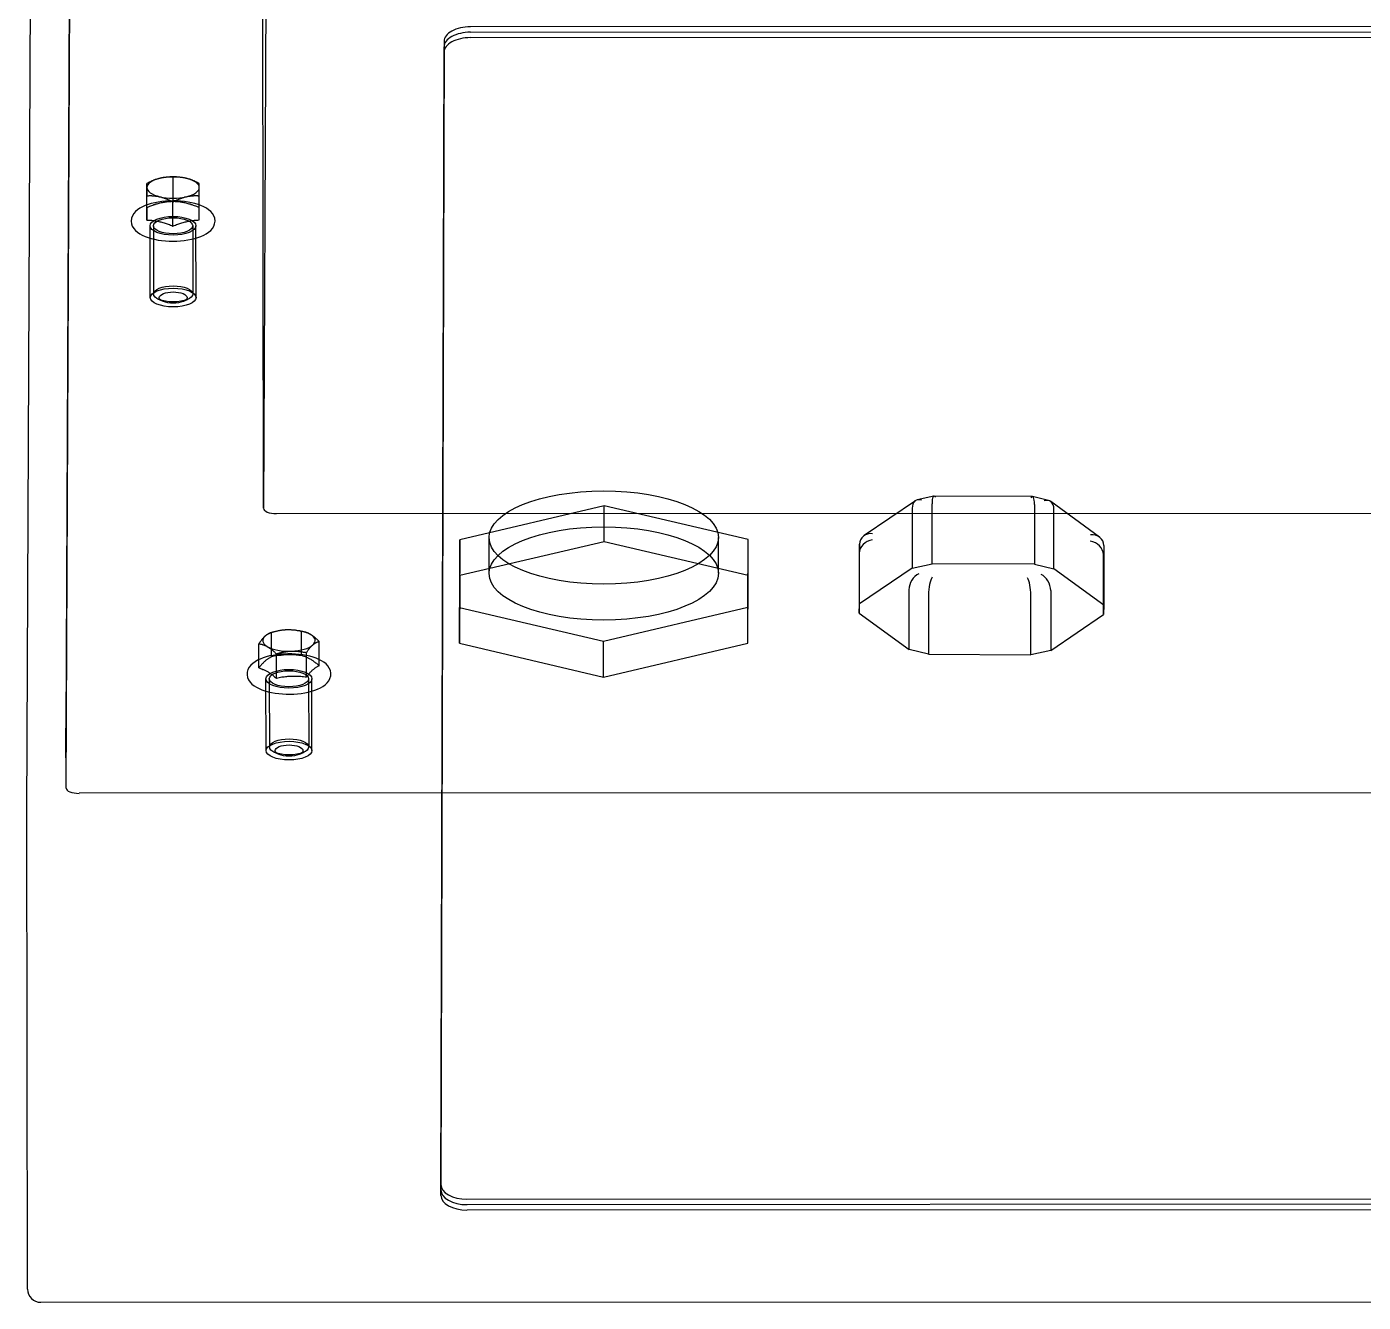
# Model space of a CAD drawing. Header units: millimetres. Extents: x 0 to 461941, y -159644 to 4828.
# Drawn here: x 230099.8 to 230201.8, y -149243.6 to -149146.2 of the extents above; entities that cross this region are included whole.
import ezdxf

# ---------------------------------------------------------------- set-up
doc = ezdxf.new("R2010")
doc.units = ezdxf.units.MM
doc.layers.add('AM_BOR', color=4, linetype='Continuous')
doc.layers.add('Xref Conv Decant Product Tote$0$EquipOther', color=90, linetype='Continuous')

# ---------------------------------------------------------------- blocks, each defined once
blk = doc.blocks.new('Xref Conv Decant Product Tote$0$Garvens ICS469-40 elev')
at = {"layer": 'Xref Conv Decant Product Tote$0$EquipOther', "ltscale": 0.5}
for p, q in [((595.9, 995.99), (309.9, 995.88)), ((596.9, 994.99), (596.96, 958.67)), ((342.37, 988.87), (563.37, 988.95)), ((342.38, 988.45), (563.37, 988.54)), ((563.38, 988.12), (342.38, 988.04)), ((563.38, 988.12), (342.38, 988.04)), ((565.37, 987.83), (565.12, 900.6)), ((565.37, 987.42), (565.12, 900.19)), ((565.37, 987.42), (565.37, 987.84)), ((565.37, 987.01), (565.37, 987.42)), ((565.37, 987.42), (565.37, 987.01)), ((565.12, 899.77), (565.37, 987.01)), ((565.12, 899.77), (565.37, 987.01)), ((596.96, 958.67), (596.62, 881.81)), ((312.96, 957.04), (592.96, 957.15)), ((593.96, 956.75), (593.62, 881.91)), ((593.96, 956.75), (593.97, 952.18)), ((575.2, 953.89), (575.21, 948.41)), ((575.46, 948.41), (575.45, 953.61)), ((576.13, 954.17), (575.79, 954)), ((577.76, 954.17), (578.1, 954)), ((578.46, 948.41), (578.45, 953.62)), ((578.7, 953.9), (578.71, 948.41)), ((593.65, 880.81), (593.97, 952.18)), ((575.23, 949.36), (574.99, 949.28)), ((575.48, 949.42), (575.23, 949.36)), ((575.74, 949.48), (575.48, 949.42)), ((576.02, 949.52), (575.74, 949.48)), ((576.3, 949.56), (576.02, 949.52)), ((576.59, 949.58), (576.3, 949.56)), ((576.88, 949.59), (576.59, 949.58)), ((577.17, 949.58), (576.88, 949.59)), ((577.46, 949.57), (577.17, 949.58)), ((577.74, 949.54), (577.46, 949.57)), ((578.02, 949.51), (577.74, 949.54)), ((578.29, 949.46), (578.02, 949.51)), ((578.55, 949.4), (578.29, 949.46)), ((578.79, 949.33), (578.55, 949.4)), ((573.83, 948.39), (573.77, 948.19)), ((573.92, 948.57), (573.83, 948.39)), ((574.05, 948.73), (573.92, 948.57)), ((574.2, 948.86), (574.05, 948.73)), ((574.37, 948.99), (574.2, 948.86)), ((574.56, 949.1), (574.37, 948.99)), ((574.77, 949.2), (574.56, 949.1)), ((574.99, 949.28), (574.77, 949.2)), ((577.81, 948.33), (577.71, 948.31)), ((577.92, 948.35), (577.81, 948.33)), ((577.99, 948.3), (577.92, 948.35)), ((577.92, 948.35), (577.92, 946.51)), ((579.03, 949.25), (578.79, 949.33)), ((579.24, 949.16), (579.03, 949.25)), ((579.44, 949.06), (579.24, 949.16)), ((579.62, 948.94), (579.44, 949.06)), ((579.78, 948.81), (579.62, 948.94)), ((579.92, 948.66), (579.78, 948.81)), ((580.04, 948.5), (579.92, 948.66)), ((580.12, 948.31), (580.04, 948.5)), ((552.96, 948.28), (541.94, 945.69)), ((552.96, 948.28), (552.96, 945.54)), ((563.94, 945.7), (552.96, 948.28)), ((573.77, 948.19), (573.76, 947.99)), ((573.76, 947.99), (573.8, 947.78)), ((573.8, 947.78), (573.88, 947.6)), ((573.88, 947.6), (573.99, 947.43)), ((573.99, 947.43), (574.13, 947.28)), ((574.7, 947.43), (574.66, 947.41)), ((574.66, 947.41), (574.72, 947.35)), ((574.66, 947.41), (574.66, 945.56)), ((574.75, 947.45), (574.7, 947.43)), ((574.72, 947.35), (574.78, 947.3)), ((574.79, 947.48), (574.75, 947.45)), ((574.78, 947.3), (574.84, 947.25)), ((574.83, 947.5), (574.79, 947.48)), ((574.87, 947.53), (574.83, 947.5)), ((574.91, 947.55), (574.87, 947.53)), ((574.95, 947.58), (574.91, 947.55)), ((574.99, 947.61), (574.95, 947.58)), ((575.03, 947.64), (574.99, 947.61)), ((575.07, 947.67), (575.03, 947.64)), ((575.1, 947.7), (575.07, 947.67)), ((575.14, 947.73), (575.1, 947.7)), ((575.18, 947.76), (575.14, 947.73)), ((575.22, 947.8), (575.18, 947.76)), ((575.25, 947.84), (575.22, 947.8)), ((575.29, 947.87), (575.25, 947.84)), ((575.33, 947.91), (575.29, 947.87)), ((575.37, 947.96), (575.33, 947.91)), ((575.41, 948), (575.37, 947.96)), ((575.45, 948.05), (575.41, 948)), ((575.49, 948.1), (575.45, 948.05)), ((575.53, 948.15), (575.49, 948.1)), ((575.58, 948.2), (575.53, 948.15)), ((575.62, 948.26), (575.58, 948.2)), ((575.73, 948.25), (575.62, 948.26)), ((575.62, 948.26), (575.62, 946.42)), ((575.84, 948.24), (575.73, 948.25)), ((575.94, 948.23), (575.84, 948.24)), ((576.04, 948.22), (575.94, 948.23)), ((576.13, 948.21), (576.04, 948.22)), ((576.23, 948.21), (576.13, 948.21)), ((576.32, 948.2), (576.23, 948.21)), ((576.41, 948.2), (576.32, 948.2)), ((576.5, 948.2), (576.41, 948.2)), ((576.59, 948.2), (576.5, 948.2)), ((576.68, 948.2), (576.59, 948.2)), ((576.77, 948.2), (576.68, 948.2)), ((576.86, 948.21), (576.77, 948.2)), ((576.95, 948.21), (576.86, 948.21)), ((577.04, 948.22), (576.95, 948.21)), ((577.13, 948.23), (577.04, 948.22)), ((577.22, 948.24), (577.13, 948.23)), ((577.32, 948.25), (577.22, 948.24)), ((577.41, 948.26), (577.32, 948.25)), ((577.51, 948.27), (577.41, 948.26)), ((577.61, 948.29), (577.51, 948.27)), ((577.71, 948.31), (577.61, 948.29)), ((578.05, 948.25), (577.99, 948.3)), ((578.11, 948.2), (578.05, 948.25)), ((578.16, 948.15), (578.11, 948.2)), ((578.22, 948.11), (578.16, 948.15)), ((578.27, 948.07), (578.22, 948.11)), ((578.33, 948.03), (578.27, 948.07)), ((578.38, 947.99), (578.33, 948.03)), ((578.43, 947.96), (578.38, 947.99)), ((578.49, 947.93), (578.43, 947.96)), ((578.54, 947.89), (578.49, 947.93)), ((578.59, 947.86), (578.54, 947.89)), ((578.64, 947.84), (578.59, 947.86)), ((578.69, 947.81), (578.64, 947.84)), ((578.75, 947.78), (578.69, 947.81)), ((578.8, 947.76), (578.75, 947.78)), ((578.85, 947.73), (578.8, 947.76)), ((578.9, 947.71), (578.85, 947.73)), ((578.96, 947.69), (578.9, 947.71)), ((579.02, 947.66), (578.96, 947.69)), ((579, 947.28), (579.04, 947.33)), ((579.07, 947.64), (579.02, 947.66)), ((579.04, 947.33), (579.08, 947.37)), ((579.13, 947.62), (579.07, 947.64)), ((579.08, 947.37), (579.12, 947.42)), ((579.12, 947.42), (579.17, 947.47)), ((579.19, 947.6), (579.13, 947.62)), ((579.17, 947.47), (579.21, 947.53)), ((579.26, 947.58), (579.19, 947.6)), ((579.21, 947.53), (579.26, 947.58)), ((579.26, 947.58), (579.26, 945.74)), ((579.71, 947.23), (579.86, 947.37)), ((579.86, 947.37), (579.99, 947.53)), ((579.99, 947.53), (580.09, 947.7)), ((580.09, 947.7), (580.14, 947.9)), ((580.15, 948.11), (580.12, 948.31)), ((580.14, 947.9), (580.15, 948.11)), ((518.83, 946.24), (520.35, 946.58)), ((520.35, 946.58), (520.35, 942.01)), ((528.16, 946.54), (520.35, 946.58)), ((528.17, 941.97), (528.16, 946.54)), ((528.16, 946.54), (529.65, 946.18)), ((574.13, 947.28), (574.29, 947.15)), ((574.29, 947.15), (574.47, 947.04)), ((574.47, 947.04), (574.67, 946.94)), ((574.67, 946.94), (574.89, 946.84)), ((574.84, 947.25), (574.9, 947.21)), ((574.89, 946.84), (575.12, 946.76)), ((574.9, 947.21), (574.96, 947.17)), ((574.96, 947.17), (575.01, 947.13)), ((575.01, 947.13), (575.06, 947.09)), ((575.06, 947.09), (575.12, 947.05)), ((575.12, 947.05), (575.17, 947.02)), ((575.12, 946.76), (575.37, 946.69)), ((575.17, 947.02), (575.22, 946.98)), ((575.22, 946.98), (575.27, 946.95)), ((575.27, 946.95), (575.33, 946.92)), ((575.33, 946.92), (575.38, 946.89)), ((575.37, 946.69), (575.63, 946.64)), ((575.38, 946.89), (575.43, 946.86)), ((575.43, 946.86), (575.48, 946.84)), ((575.48, 946.84), (575.53, 946.81)), ((575.54, 946.29), (575.52, 946.26)), ((575.53, 946.81), (575.59, 946.79)), ((575.56, 946.32), (575.54, 946.29)), ((575.58, 946.35), (575.56, 946.32)), ((575.6, 946.38), (575.58, 946.35)), ((575.59, 946.79), (575.64, 946.76)), ((575.62, 946.42), (575.6, 946.38)), ((575.68, 946.41), (575.62, 946.42)), ((575.63, 946.64), (575.89, 946.59)), ((575.64, 946.76), (575.7, 946.74)), ((575.73, 946.39), (575.68, 946.41)), ((575.7, 946.74), (575.75, 946.72)), ((575.78, 946.38), (575.73, 946.39)), ((575.75, 946.72), (575.81, 946.7)), ((575.83, 946.37), (575.78, 946.38)), ((575.81, 946.7), (575.87, 946.68)), ((575.88, 946.37), (575.83, 946.37)), ((575.87, 946.68), (575.93, 946.66)), ((575.93, 946.36), (575.88, 946.37)), ((575.89, 946.59), (576.17, 946.55)), ((575.93, 946.66), (575.99, 946.64)), ((575.98, 946.35), (575.93, 946.36)), ((576.03, 946.34), (575.98, 946.35)), ((575.99, 946.64), (576.1, 946.63)), ((575.99, 946.64), (576, 944.8)), ((576.08, 946.33), (576.03, 946.34)), ((576.13, 946.33), (576.08, 946.33)), ((576.1, 946.63), (576.21, 946.62)), ((576.17, 946.32), (576.13, 946.33)), ((576.17, 946.55), (576.46, 946.52)), ((576.22, 946.32), (576.17, 946.32)), ((576.21, 946.62), (576.31, 946.61)), ((576.27, 946.31), (576.22, 946.32)), ((576.31, 946.31), (576.27, 946.31)), ((576.31, 946.61), (576.41, 946.6)), ((576.36, 946.31), (576.31, 946.31)), ((576.41, 946.3), (576.36, 946.31)), ((576.41, 946.6), (576.5, 946.59)), ((576.45, 946.3), (576.41, 946.3)), ((576.5, 946.3), (576.45, 946.3)), ((576.46, 946.52), (576.75, 946.51)), ((576.5, 946.59), (576.6, 946.59)), ((576.55, 946.3), (576.5, 946.3)), ((576.59, 946.3), (576.55, 946.3)), ((576.64, 946.3), (576.59, 946.3)), ((576.6, 946.59), (576.69, 946.58)), ((576.68, 946.3), (576.64, 946.3)), ((576.73, 946.3), (576.68, 946.3)), ((576.69, 946.58), (576.78, 946.58)), ((576.77, 946.3), (576.73, 946.3)), ((576.75, 946.51), (577.04, 946.51)), ((576.82, 946.3), (576.77, 946.3)), ((576.78, 946.58), (576.87, 946.58)), ((576.87, 946.3), (576.82, 946.3)), ((576.87, 946.58), (576.96, 946.58)), ((576.91, 946.31), (576.87, 946.3)), ((576.96, 946.31), (576.91, 946.31)), ((576.96, 946.58), (577.05, 946.58)), ((577, 946.31), (576.96, 946.31)), ((577.05, 946.32), (577, 946.31)), ((577.04, 946.51), (577.33, 946.52)), ((577.05, 946.58), (577.14, 946.58)), ((577.1, 946.33), (577.05, 946.32)), ((577.14, 946.33), (577.1, 946.33)), ((577.14, 946.58), (577.23, 946.59)), ((577.19, 946.34), (577.14, 946.33)), ((577.24, 946.34), (577.19, 946.34)), ((577.23, 946.59), (577.32, 946.59)), ((577.28, 946.35), (577.24, 946.34)), ((577.33, 946.36), (577.28, 946.35)), ((577.32, 946.59), (577.41, 946.6)), ((577.33, 946.52), (577.61, 946.54)), ((577.38, 946.37), (577.33, 946.36)), ((577.42, 946.38), (577.38, 946.37)), ((577.41, 946.6), (577.5, 946.61)), ((577.47, 946.39), (577.42, 946.38)), ((577.52, 946.4), (577.47, 946.39)), ((577.5, 946.61), (577.59, 946.62)), ((577.57, 946.41), (577.52, 946.4)), ((577.62, 946.42), (577.57, 946.41)), ((577.59, 946.62), (577.69, 946.63)), ((577.61, 946.54), (577.9, 946.57)), ((577.67, 946.43), (577.62, 946.42)), ((577.72, 946.45), (577.67, 946.43)), ((577.69, 946.63), (577.78, 946.64)), ((577.77, 946.46), (577.72, 946.45)), ((577.82, 946.48), (577.77, 946.46)), ((577.78, 946.64), (577.88, 946.66)), ((577.87, 946.49), (577.82, 946.48)), ((577.92, 946.51), (577.87, 946.49)), ((577.88, 946.66), (577.98, 946.67)), ((577.9, 946.57), (578.17, 946.62)), ((577.96, 946.48), (577.92, 946.51)), ((577.99, 946.45), (577.96, 946.48)), ((577.98, 946.67), (578.08, 946.69)), ((578.02, 946.42), (577.99, 946.45)), ((578.04, 946.39), (578.02, 946.42)), ((578.07, 946.36), (578.04, 946.39)), ((578.1, 946.33), (578.07, 946.36)), ((578.08, 946.69), (578.18, 946.71)), ((578.13, 946.31), (578.1, 946.33)), ((578.16, 946.28), (578.13, 946.31)), ((578.19, 946.26), (578.16, 946.28)), ((578.17, 946.62), (578.43, 946.67)), ((578.18, 946.71), (578.29, 946.73)), ((578.29, 946.73), (578.34, 946.75)), ((578.29, 946.73), (578.29, 944.89)), ((578.34, 946.75), (578.38, 946.78)), ((578.38, 946.78), (578.42, 946.8)), ((578.42, 946.8), (578.47, 946.83)), ((578.43, 946.67), (578.69, 946.74)), ((578.47, 946.83), (578.51, 946.85)), ((578.51, 946.85), (578.55, 946.88)), ((578.55, 946.88), (578.59, 946.9)), ((578.59, 946.9), (578.62, 946.93)), ((578.62, 946.93), (578.66, 946.96)), ((578.66, 946.96), (578.7, 946.99)), ((578.69, 946.74), (578.92, 946.81)), ((578.7, 946.99), (578.74, 947.02)), ((578.74, 947.02), (578.77, 947.05)), ((578.77, 947.05), (578.81, 947.09)), ((578.81, 947.09), (578.85, 947.12)), ((578.85, 947.12), (578.89, 947.16)), ((578.89, 947.16), (578.93, 947.2)), ((578.92, 946.81), (579.15, 946.9)), ((578.93, 947.2), (578.96, 947.24)), ((578.96, 947.24), (579, 947.28)), ((579.15, 946.9), (579.35, 947)), ((579.35, 947), (579.54, 947.11)), ((579.54, 947.11), (579.71, 947.23)), ((518.83, 946.24), (514.82, 943.51)), ((518.84, 941.67), (518.83, 946.24)), ((529.65, 946.18), (529.65, 941.61)), ((533.45, 943.41), (529.65, 946.18)), ((541.94, 945.69), (541.92, 940.53)), ((541.94, 945.69), (541.95, 942.95)), ((552.96, 945.54), (541.95, 942.95)), ((563.95, 942.96), (552.96, 945.54)), ((563.92, 940.54), (563.94, 945.7)), ((563.94, 945.7), (563.95, 942.96)), ((574.68, 945.57), (574.66, 945.56)), ((574.66, 945.56), (574.69, 945.53)), ((574.7, 945.58), (574.68, 945.57)), ((574.69, 945.53), (574.72, 945.5)), ((574.73, 945.58), (574.7, 945.58)), ((574.72, 945.5), (574.75, 945.47)), ((574.75, 945.59), (574.73, 945.58)), ((574.77, 945.6), (574.75, 945.59)), ((574.75, 945.47), (574.78, 945.44)), ((574.79, 945.6), (574.77, 945.6)), ((574.78, 945.44), (574.81, 945.41)), ((574.81, 945.61), (574.79, 945.6)), ((574.83, 945.62), (574.81, 945.61)), ((574.81, 945.41), (574.84, 945.39)), ((574.85, 945.63), (574.83, 945.62)), ((574.84, 945.39), (574.87, 945.36)), ((574.87, 945.64), (574.85, 945.63)), ((574.89, 945.65), (574.87, 945.64)), ((574.87, 945.36), (574.9, 945.34)), ((574.91, 945.66), (574.89, 945.65)), ((574.9, 945.34), (574.92, 945.31)), ((574.93, 945.67), (574.91, 945.66)), ((574.92, 945.31), (574.95, 945.29)), ((574.95, 945.68), (574.93, 945.67)), ((574.97, 945.7), (574.95, 945.68)), ((574.95, 945.29), (574.98, 945.26)), ((574.99, 945.71), (574.97, 945.7)), ((574.98, 945.26), (575.01, 945.24)), ((575.01, 945.72), (574.99, 945.71)), ((575.03, 945.73), (575.01, 945.72)), ((575.05, 945.75), (575.03, 945.73)), ((575.07, 945.76), (575.05, 945.75)), ((575.09, 945.78), (575.07, 945.76)), ((575.1, 945.79), (575.09, 945.78)), ((575.12, 945.81), (575.1, 945.79)), ((575.14, 945.83), (575.12, 945.81)), ((575.16, 945.84), (575.14, 945.83)), ((575.18, 945.86), (575.16, 945.84)), ((575.2, 945.88), (575.18, 945.86)), ((575.22, 945.9), (575.2, 945.88)), ((575.24, 945.92), (575.22, 945.9)), ((575.26, 945.94), (575.24, 945.92)), ((575.28, 945.96), (575.26, 945.94)), ((575.3, 945.98), (575.28, 945.96)), ((575.32, 946), (575.3, 945.98)), ((575.34, 946.03), (575.32, 946)), ((575.36, 946.05), (575.34, 946.03)), ((575.38, 946.07), (575.36, 946.05)), ((575.39, 946.1), (575.38, 946.07)), ((575.41, 946.12), (575.39, 946.1)), ((575.43, 946.15), (575.41, 946.12)), ((575.46, 946.17), (575.43, 946.15)), ((575.48, 946.2), (575.46, 946.17)), ((575.5, 946.23), (575.48, 946.2)), ((575.52, 946.26), (575.5, 946.23)), ((578.22, 946.23), (578.19, 946.26)), ((578.24, 946.21), (578.22, 946.23)), ((578.27, 946.19), (578.24, 946.21)), ((578.3, 946.16), (578.27, 946.19)), ((578.32, 946.14), (578.3, 946.16)), ((578.35, 946.12), (578.32, 946.14)), ((578.38, 946.1), (578.35, 946.12)), ((578.41, 946.08), (578.38, 946.1)), ((578.43, 946.06), (578.41, 946.08)), ((578.46, 946.04), (578.43, 946.06)), ((578.49, 946.03), (578.46, 946.04)), ((578.51, 946.01), (578.49, 946.03)), ((578.54, 945.99), (578.51, 946.01)), ((578.57, 945.98), (578.54, 945.99)), ((578.59, 945.96), (578.57, 945.98)), ((578.62, 945.95), (578.59, 945.96)), ((578.65, 945.93), (578.62, 945.95)), ((578.67, 945.92), (578.65, 945.93)), ((578.7, 945.9), (578.67, 945.92)), ((578.73, 945.89), (578.7, 945.9)), ((578.75, 945.88), (578.73, 945.89)), ((578.78, 945.87), (578.75, 945.88)), ((578.81, 945.86), (578.78, 945.87)), ((578.83, 945.85), (578.81, 945.86)), ((578.86, 945.84), (578.83, 945.85)), ((578.89, 945.83), (578.86, 945.84)), ((578.87, 945.24), (578.89, 945.26)), ((578.91, 945.82), (578.89, 945.83)), ((578.89, 945.26), (578.91, 945.28)), ((578.94, 945.81), (578.91, 945.82)), ((578.91, 945.28), (578.93, 945.31)), ((578.93, 945.31), (578.95, 945.33)), ((578.97, 945.8), (578.94, 945.81)), ((578.95, 945.33), (578.97, 945.35)), ((579, 945.79), (578.97, 945.8)), ((578.97, 945.35), (578.99, 945.37)), ((578.99, 945.37), (579.01, 945.4)), ((579.02, 945.78), (579, 945.79)), ((579.01, 945.4), (579.03, 945.42)), ((579.05, 945.78), (579.02, 945.78)), ((579.03, 945.42), (579.05, 945.45)), ((579.08, 945.77), (579.05, 945.78)), ((579.05, 945.45), (579.07, 945.47)), ((579.07, 945.47), (579.09, 945.5)), ((579.11, 945.77), (579.08, 945.77)), ((579.09, 945.5), (579.11, 945.53)), ((579.14, 945.76), (579.11, 945.77)), ((579.11, 945.53), (579.13, 945.56)), ((579.13, 945.56), (579.15, 945.58)), ((579.17, 945.75), (579.14, 945.76)), ((579.15, 945.58), (579.17, 945.61)), ((579.2, 945.75), (579.17, 945.75)), ((579.17, 945.61), (579.19, 945.64)), ((579.19, 945.64), (579.22, 945.68)), ((579.23, 945.75), (579.2, 945.75)), ((579.22, 945.68), (579.24, 945.71)), ((579.26, 945.74), (579.23, 945.75)), ((579.24, 945.71), (579.26, 945.74)), ((575.01, 945.24), (575.03, 945.22)), ((575.03, 945.22), (575.06, 945.2)), ((575.06, 945.2), (575.09, 945.18)), ((575.09, 945.18), (575.11, 945.16)), ((575.11, 945.16), (575.14, 945.14)), ((575.14, 945.14), (575.17, 945.12)), ((575.17, 945.12), (575.19, 945.1)), ((575.19, 945.1), (575.22, 945.08)), ((575.22, 945.08), (575.25, 945.07)), ((575.25, 945.07), (575.27, 945.05)), ((575.27, 945.05), (575.3, 945.03)), ((575.3, 945.03), (575.33, 945.02)), ((575.33, 945.02), (575.35, 945)), ((575.35, 945), (575.38, 944.99)), ((575.38, 944.99), (575.41, 944.97)), ((575.41, 944.97), (575.43, 944.96)), ((575.43, 944.96), (575.46, 944.95)), ((575.46, 944.95), (575.49, 944.94)), ((575.49, 944.94), (575.51, 944.92)), ((575.51, 944.92), (575.54, 944.91)), ((575.54, 944.91), (575.57, 944.9)), ((575.57, 944.9), (575.6, 944.89)), ((575.6, 944.89), (575.62, 944.88)), ((575.62, 944.88), (575.65, 944.87)), ((575.69, 944.86), (575.64, 944.88)), ((575.65, 944.87), (575.68, 944.86)), ((575.68, 944.86), (575.7, 944.86)), ((575.7, 944.86), (575.73, 944.85)), ((575.73, 944.85), (575.76, 944.84)), ((575.76, 944.84), (575.79, 944.83)), ((575.79, 944.83), (575.82, 944.83)), ((575.82, 944.83), (575.85, 944.82)), ((575.85, 944.82), (575.88, 944.82)), ((575.88, 944.82), (575.9, 944.81)), ((575.9, 944.81), (575.93, 944.81)), ((575.93, 944.81), (575.96, 944.8)), ((575.96, 944.8), (576, 944.8)), ((576, 944.8), (576.05, 944.79)), ((576.05, 944.79), (576.1, 944.78)), ((576.1, 944.78), (576.15, 944.76)), ((576.15, 944.76), (576.2, 944.75)), ((576.2, 944.75), (576.25, 944.75)), ((576.25, 944.75), (576.3, 944.74)), ((576.3, 944.74), (576.35, 944.73)), ((576.35, 944.73), (576.4, 944.72)), ((576.4, 944.72), (576.45, 944.71)), ((576.45, 944.71), (576.5, 944.71)), ((576.5, 944.71), (576.54, 944.7)), ((576.54, 944.7), (576.59, 944.7)), ((576.59, 944.7), (576.64, 944.69)), ((576.64, 944.69), (576.68, 944.69)), ((576.68, 944.69), (576.73, 944.69)), ((576.73, 944.69), (576.78, 944.68)), ((576.78, 944.68), (576.82, 944.68)), ((576.82, 944.68), (576.87, 944.68)), ((576.87, 944.68), (576.92, 944.68)), ((576.92, 944.68), (576.96, 944.68)), ((576.96, 944.68), (577.01, 944.68)), ((577.01, 944.68), (577.05, 944.68)), ((577.05, 944.68), (577.1, 944.68)), ((577.1, 944.68), (577.15, 944.68)), ((577.15, 944.68), (577.19, 944.68)), ((577.19, 944.68), (577.24, 944.68)), ((577.24, 944.68), (577.28, 944.69)), ((577.28, 944.69), (577.33, 944.69)), ((577.33, 944.69), (577.38, 944.7)), ((577.38, 944.7), (577.42, 944.7)), ((577.42, 944.7), (577.47, 944.71)), ((577.47, 944.71), (577.51, 944.71)), ((577.51, 944.71), (577.56, 944.72)), ((577.56, 944.72), (577.61, 944.73)), ((577.61, 944.73), (577.65, 944.73)), ((577.65, 944.73), (577.7, 944.74)), ((577.7, 944.74), (577.75, 944.75)), ((577.75, 944.75), (577.79, 944.76)), ((577.79, 944.76), (577.84, 944.77)), ((577.84, 944.77), (577.89, 944.78)), ((577.89, 944.78), (577.94, 944.79)), ((577.94, 944.79), (577.99, 944.8)), ((577.99, 944.8), (578.04, 944.82)), ((578.04, 944.82), (578.09, 944.83)), ((578.09, 944.83), (578.14, 944.84)), ((578.14, 944.84), (578.19, 944.86)), ((578.19, 944.86), (578.24, 944.87)), ((578.23, 944.86), (578.37, 944.91)), ((578.24, 944.87), (578.29, 944.89)), ((578.29, 944.89), (578.32, 944.89)), ((578.32, 944.89), (578.34, 944.9)), ((578.34, 944.9), (578.36, 944.91)), ((578.36, 944.91), (578.38, 944.91)), ((578.38, 944.91), (578.4, 944.92)), ((578.4, 944.92), (578.42, 944.93)), ((578.42, 944.93), (578.44, 944.94)), ((578.44, 944.94), (578.46, 944.95)), ((578.46, 944.95), (578.49, 944.96)), ((578.49, 944.96), (578.51, 944.97)), ((578.51, 944.97), (578.53, 944.98)), ((578.53, 944.98), (578.54, 944.99)), ((578.54, 944.99), (578.56, 945)), ((578.56, 945), (578.58, 945.01)), ((578.58, 945.01), (578.6, 945.02)), ((578.6, 945.02), (578.62, 945.03)), ((578.62, 945.03), (578.64, 945.05)), ((578.64, 945.05), (578.66, 945.06)), ((578.66, 945.06), (578.68, 945.07)), ((578.68, 945.07), (578.7, 945.09)), ((578.7, 945.09), (578.72, 945.1)), ((578.72, 945.1), (578.74, 945.12)), ((578.74, 945.12), (578.76, 945.13)), ((578.76, 945.13), (578.78, 945.15)), ((578.78, 945.15), (578.8, 945.17)), ((578.8, 945.17), (578.82, 945.19)), ((578.82, 945.19), (578.84, 945.21)), ((578.84, 945.21), (578.85, 945.22)), ((578.85, 945.22), (578.87, 945.24)), ((514.79, 942.8), (514.82, 943.51)), ((514.82, 943.51), (514.82, 938.94)), ((533.45, 943.41), (533.42, 942.7)), ((533.45, 938.84), (533.45, 943.41)), ((514.8, 938.23), (514.79, 942.8)), ((514.79, 942.8), (518.59, 940.03)), ((529.4, 939.97), (533.42, 942.7)), ((533.42, 942.7), (533.42, 938.13)), ((541.95, 942.95), (541.92, 937.79)), ((563.92, 937.8), (563.95, 942.96)), ((541.92, 940.53), (541.92, 937.79)), ((541.92, 940.53), (552.91, 937.95)), ((544.19, 940.36), (544.19, 937.62)), ((552.91, 937.95), (563.92, 940.54)), ((561.69, 940.39), (561.69, 937.65)), ((563.92, 940.54), (563.92, 937.8)), ((518.59, 940.03), (518.59, 935.46)), ((520.07, 939.67), (518.59, 940.03)), ((520.08, 935.1), (520.07, 939.67)), ((520.07, 939.67), (527.89, 939.63)), ((529.4, 939.97), (527.89, 939.63)), ((527.89, 939.63), (527.89, 935.06)), ((529.41, 935.4), (529.4, 939.97)), ((533.42, 938.1), (533.45, 938.8)), ((515.12, 937.59), (518.84, 934.88)), ((529.16, 934.82), (533.08, 937.48)), ((541.92, 937.79), (552.91, 935.21)), ((552.91, 937.95), (552.91, 935.21)), ((552.91, 935.21), (563.92, 937.8)), ((577.9, 935.8), (327.9, 935.71)), ((578.66, 882.52), (578.9, 935.4)), ((578.9, 935.4), (578.98, 876.33)), ((519, 934.81), (520.23, 934.51)), ((520.25, 934.51), (527.75, 934.47)), ((527.76, 934.47), (529.02, 934.75)), ((584.04, 919.32), (584.05, 913.84)), ((584.3, 913.84), (584.29, 919.04)), ((584.98, 919.6), (584.64, 919.43)), ((586.61, 919.6), (586.95, 919.44)), ((587.3, 913.85), (587.29, 919.05)), ((587.54, 919.33), (587.55, 913.85)), ((583.9, 914.74), (583.67, 914.65)), ((584.14, 914.81), (583.9, 914.74)), ((584.4, 914.87), (584.14, 914.81)), ((584.67, 914.92), (584.4, 914.87)), ((584.94, 914.96), (584.67, 914.92)), ((585.23, 914.99), (584.94, 914.96)), ((585.51, 915.01), (585.23, 914.99)), ((585.81, 915.02), (585.51, 915.01)), ((586.1, 915.01), (585.81, 915.02)), ((586.38, 914.99), (586.1, 915.01)), ((586.67, 914.97), (586.38, 914.99)), ((586.94, 914.93), (586.67, 914.97)), ((587.21, 914.87), (586.94, 914.93)), ((587.47, 914.81), (587.21, 914.87)), ((587.71, 914.74), (587.47, 914.81)), ((587.93, 914.65), (587.71, 914.74)), ((582.63, 913.68), (582.6, 913.48)), ((582.7, 913.88), (582.63, 913.68)), ((582.8, 914.05), (582.7, 913.88)), ((582.93, 914.2), (582.8, 914.05)), ((583.09, 914.33), (582.93, 914.2)), ((583.27, 914.45), (583.09, 914.33)), ((583.46, 914.56), (583.27, 914.45)), ((583.67, 914.65), (583.46, 914.56)), ((585.28, 913.66), (585.2, 913.64)), ((585.36, 913.69), (585.28, 913.66)), ((585.44, 913.72), (585.36, 913.69)), ((585.53, 913.75), (585.44, 913.72)), ((585.62, 913.79), (585.53, 913.75)), ((585.71, 913.83), (585.62, 913.79)), ((585.81, 913.87), (585.71, 913.83)), ((585.9, 913.83), (585.81, 913.87)), ((585.81, 913.87), (585.81, 912.02)), ((585.99, 913.79), (585.9, 913.83)), ((586.08, 913.75), (585.99, 913.79)), ((586.17, 913.72), (586.08, 913.75)), ((586.25, 913.69), (586.17, 913.72)), ((586.33, 913.66), (586.25, 913.69)), ((586.41, 913.64), (586.33, 913.66)), ((588.15, 914.56), (587.93, 914.65)), ((588.34, 914.45), (588.15, 914.56)), ((588.51, 914.33), (588.34, 914.45)), ((588.67, 914.2), (588.51, 914.33)), ((588.8, 914.05), (588.67, 914.2)), ((588.91, 913.88), (588.8, 914.05)), ((588.98, 913.68), (588.91, 913.88)), ((589, 913.48), (588.98, 913.68)), ((582.6, 913.48), (582.62, 913.27)), ((582.62, 913.27), (582.69, 913.08)), ((582.69, 913.08), (582.8, 912.91)), ((582.8, 912.91), (582.93, 912.76)), ((582.93, 912.76), (583.09, 912.62)), ((583.9, 913.4), (583.8, 913.39)), ((583.8, 913.39), (583.8, 913.33)), ((583.8, 913.39), (583.81, 911.55)), ((583.8, 913.33), (583.8, 913.27)), ((583.8, 913.27), (583.8, 913.22)), ((583.8, 913.22), (583.8, 913.17)), ((583.8, 913.17), (583.8, 913.12)), ((583.8, 913.12), (583.8, 913.07)), ((583.8, 913.07), (583.8, 913.02)), ((583.8, 913.02), (583.8, 912.98)), ((583.8, 912.98), (583.8, 912.94)), ((583.8, 912.94), (583.8, 912.9)), ((583.8, 912.9), (583.8, 912.86)), ((583.8, 912.86), (583.8, 912.82)), ((583.8, 912.82), (583.8, 912.79)), ((583.8, 912.79), (583.8, 912.75)), ((583.8, 912.75), (583.8, 912.72)), ((583.8, 912.72), (583.8, 912.69)), ((583.8, 912.69), (583.8, 912.66)), ((583.8, 912.66), (583.8, 912.62)), ((583.99, 913.41), (583.9, 913.4)), ((584.08, 913.41), (583.99, 913.41)), ((584.16, 913.42), (584.08, 913.41)), ((584.25, 913.43), (584.16, 913.42)), ((584.33, 913.44), (584.25, 913.43)), ((584.41, 913.45), (584.33, 913.44)), ((584.49, 913.46), (584.41, 913.45)), ((584.57, 913.48), (584.49, 913.46)), ((584.65, 913.49), (584.57, 913.48)), ((584.73, 913.51), (584.65, 913.49)), ((584.8, 913.53), (584.73, 913.51)), ((584.88, 913.55), (584.8, 913.53)), ((584.96, 913.57), (584.88, 913.55)), ((585.04, 913.59), (584.96, 913.57)), ((585.12, 913.61), (585.04, 913.59)), ((585.2, 913.64), (585.12, 913.61)), ((586.49, 913.61), (586.41, 913.64)), ((586.57, 913.59), (586.49, 913.61)), ((586.65, 913.57), (586.57, 913.59)), ((586.73, 913.55), (586.65, 913.57)), ((586.8, 913.53), (586.73, 913.55)), ((586.88, 913.51), (586.8, 913.53)), ((586.96, 913.49), (586.88, 913.51)), ((587.04, 913.48), (586.96, 913.49)), ((587.12, 913.47), (587.04, 913.48)), ((587.2, 913.45), (587.12, 913.47)), ((587.28, 913.44), (587.2, 913.45)), ((587.36, 913.43), (587.28, 913.44)), ((587.44, 913.42), (587.36, 913.43)), ((587.53, 913.41), (587.44, 913.42)), ((587.62, 913.41), (587.53, 913.41)), ((587.71, 913.4), (587.62, 913.41)), ((587.8, 913.4), (587.71, 913.4)), ((587.8, 913.33), (587.8, 913.4)), ((587.8, 913.4), (587.81, 911.55)), ((587.8, 913.28), (587.8, 913.33)), ((587.8, 913.22), (587.8, 913.28)), ((587.8, 913.17), (587.8, 913.22)), ((587.8, 913.12), (587.8, 913.17)), ((587.8, 913.07), (587.8, 913.12)), ((587.8, 913.02), (587.8, 913.07)), ((587.8, 912.98), (587.8, 913.02)), ((587.8, 912.94), (587.8, 912.98)), ((587.8, 912.9), (587.8, 912.94)), ((587.8, 912.86), (587.8, 912.9)), ((587.8, 912.82), (587.8, 912.86)), ((587.8, 912.79), (587.8, 912.82)), ((587.8, 912.75), (587.8, 912.79)), ((587.8, 912.72), (587.8, 912.75)), ((587.8, 912.69), (587.8, 912.72)), ((587.8, 912.66), (587.8, 912.69)), ((587.8, 912.63), (587.8, 912.66)), ((587.8, 912.6), (587.8, 912.63)), ((588.51, 912.62), (588.67, 912.76)), ((588.67, 912.76), (588.8, 912.91)), ((588.8, 912.91), (588.9, 913.08)), ((588.9, 913.08), (588.97, 913.27)), ((588.97, 913.27), (589, 913.48)), ((583.09, 912.62), (583.26, 912.5)), ((583.26, 912.5), (583.45, 912.4)), ((583.45, 912.4), (583.67, 912.3)), ((583.67, 912.3), (583.89, 912.22)), ((583.8, 912.62), (583.8, 912.6)), ((583.8, 912.6), (583.8, 912.57)), ((583.8, 912.57), (583.8, 912.54)), ((583.8, 912.54), (583.8, 912.51)), ((583.8, 912.51), (583.8, 912.48)), ((583.8, 912.48), (583.8, 912.46)), ((583.8, 912.46), (583.89, 912.42)), ((583.8, 912.46), (583.8, 910.61)), ((583.89, 912.42), (583.98, 912.38)), ((583.89, 912.22), (584.14, 912.14)), ((583.98, 912.38), (584.07, 912.34)), ((584.07, 912.34), (584.16, 912.31)), ((584.14, 912.14), (584.39, 912.08)), ((584.16, 912.31), (584.24, 912.28)), ((584.24, 912.28), (584.33, 912.25)), ((584.33, 912.25), (584.41, 912.23)), ((584.39, 912.08), (584.66, 912.03)), ((584.41, 912.23), (584.49, 912.2)), ((584.49, 912.2), (584.57, 912.18)), ((584.57, 912.18), (584.64, 912.16)), ((584.64, 912.16), (584.72, 912.14)), ((584.66, 912.03), (584.93, 911.99)), ((584.73, 911.61), (584.69, 911.6)), ((584.72, 912.14), (584.8, 912.12)), ((584.77, 911.62), (584.73, 911.61)), ((584.81, 911.62), (584.77, 911.62)), ((584.8, 912.12), (584.88, 912.1)), ((584.85, 911.63), (584.81, 911.62)), ((584.89, 911.64), (584.85, 911.63)), ((584.88, 912.1), (584.95, 912.08)), ((584.93, 911.66), (584.89, 911.64)), ((584.93, 911.99), (585.22, 911.96)), ((584.97, 911.67), (584.93, 911.66)), ((584.95, 912.08), (585.03, 912.07)), ((585.01, 911.68), (584.97, 911.67)), ((585.05, 911.69), (585.01, 911.68)), ((585.03, 912.07), (585.11, 912.06)), ((585.09, 911.7), (585.05, 911.69)), ((585.13, 911.72), (585.09, 911.7)), ((585.11, 912.06), (585.19, 912.04)), ((585.17, 911.73), (585.13, 911.72)), ((585.21, 911.75), (585.17, 911.73)), ((585.19, 912.04), (585.27, 912.03)), ((585.25, 911.76), (585.21, 911.75)), ((585.22, 911.96), (585.5, 911.94)), ((585.29, 911.78), (585.25, 911.76)), ((585.27, 912.03), (585.35, 912.02)), ((585.33, 911.79), (585.29, 911.78)), ((585.37, 911.81), (585.33, 911.79)), ((585.35, 912.02), (585.44, 912.01)), ((585.41, 911.83), (585.37, 911.81)), ((585.46, 911.85), (585.41, 911.83)), ((585.44, 912.01), (585.52, 912)), ((585.5, 911.87), (585.46, 911.85)), ((585.5, 911.94), (585.8, 911.94)), ((585.54, 911.89), (585.5, 911.87)), ((585.52, 912), (585.61, 912)), ((585.58, 911.91), (585.54, 911.89)), ((585.63, 911.93), (585.58, 911.91)), ((585.61, 912), (585.7, 911.99)), ((585.67, 911.95), (585.63, 911.93)), ((585.72, 911.97), (585.67, 911.95)), ((585.7, 911.99), (585.8, 911.99)), ((585.76, 912), (585.72, 911.97)), ((585.81, 912.02), (585.76, 912)), ((585.8, 911.99), (585.89, 911.99)), ((585.8, 911.99), (585.8, 910.14)), ((585.8, 911.94), (586.09, 911.95)), ((585.85, 912), (585.81, 912.02)), ((585.9, 911.97), (585.85, 912)), ((585.89, 911.99), (585.98, 912)), ((585.94, 911.95), (585.9, 911.97)), ((585.99, 911.93), (585.94, 911.95)), ((585.98, 912), (586.07, 912)), ((586.03, 911.91), (585.99, 911.93)), ((586.07, 911.89), (586.03, 911.91)), ((586.07, 912), (586.16, 912.01)), ((586.12, 911.87), (586.07, 911.89)), ((586.09, 911.95), (586.37, 911.96)), ((586.16, 911.85), (586.12, 911.87)), ((586.16, 912.01), (586.24, 912.02)), ((586.2, 911.83), (586.16, 911.85)), ((586.24, 911.81), (586.2, 911.83)), ((586.24, 912.02), (586.32, 912.03)), ((586.28, 911.79), (586.24, 911.81)), ((586.33, 911.78), (586.28, 911.79)), ((586.32, 912.03), (586.41, 912.04)), ((586.37, 911.76), (586.33, 911.78)), ((586.37, 911.96), (586.66, 911.99)), ((586.41, 911.75), (586.37, 911.76)), ((586.41, 912.04), (586.49, 912.06)), ((586.45, 911.73), (586.41, 911.75)), ((586.49, 911.72), (586.45, 911.73)), ((586.49, 912.06), (586.56, 912.07)), ((586.53, 911.7), (586.49, 911.72)), ((586.57, 911.69), (586.53, 911.7)), ((586.56, 912.07), (586.64, 912.09)), ((586.61, 911.68), (586.57, 911.69)), ((586.65, 911.67), (586.61, 911.68)), ((586.64, 912.09), (586.72, 912.1)), ((586.69, 911.66), (586.65, 911.67)), ((586.66, 911.99), (586.93, 912.03)), ((586.73, 911.64), (586.69, 911.66)), ((586.72, 912.1), (586.8, 912.12)), ((586.77, 911.63), (586.73, 911.64)), ((586.81, 911.63), (586.77, 911.63)), ((586.8, 912.12), (586.88, 912.14)), ((586.85, 911.62), (586.81, 911.63)), ((586.89, 911.61), (586.85, 911.62)), ((586.88, 912.14), (586.95, 912.16)), ((586.93, 911.6), (586.89, 911.61)), ((586.93, 912.03), (587.2, 912.08)), ((586.95, 912.16), (587.03, 912.18)), ((587.03, 912.18), (587.11, 912.2)), ((587.11, 912.2), (587.19, 912.23)), ((587.19, 912.23), (587.27, 912.25)), ((587.2, 912.08), (587.46, 912.15)), ((587.27, 912.25), (587.35, 912.28)), ((587.35, 912.28), (587.44, 912.31)), ((587.44, 912.31), (587.52, 912.35)), ((587.46, 912.15), (587.7, 912.22)), ((587.52, 912.35), (587.61, 912.38)), ((587.61, 912.38), (587.7, 912.42)), ((587.7, 912.42), (587.8, 912.46)), ((587.7, 912.22), (587.93, 912.3)), ((587.8, 912.57), (587.8, 912.6)), ((587.8, 912.54), (587.8, 912.57)), ((587.8, 912.51), (587.8, 912.54)), ((587.8, 912.48), (587.8, 912.51)), ((587.8, 912.46), (587.8, 912.48)), ((587.8, 912.46), (587.8, 910.61)), ((587.93, 912.3), (588.14, 912.4)), ((588.14, 912.4), (588.33, 912.5)), ((588.33, 912.5), (588.51, 912.62)), ((583.8, 911.24), (583.8, 911.21)), ((583.8, 911.21), (583.8, 911.19)), ((583.8, 911.19), (583.8, 911.16)), ((583.8, 911.16), (583.8, 911.14)), ((583.8, 911.14), (583.8, 911.11)), ((583.8, 911.11), (583.8, 911.09)), ((583.8, 911.09), (583.8, 911.06)), ((583.8, 911.06), (583.8, 911.04)), ((583.8, 911.04), (583.8, 911.02)), ((583.8, 911.02), (583.8, 911)), ((583.8, 911), (583.8, 910.98)), ((583.8, 910.98), (583.8, 910.96)), ((583.8, 910.96), (583.8, 910.94)), ((583.8, 910.94), (583.8, 910.92)), ((583.8, 910.92), (583.8, 910.9)), ((583.8, 910.9), (583.8, 910.88)), ((583.8, 910.88), (583.8, 910.87)), ((583.8, 910.87), (583.8, 910.85)), ((583.8, 910.85), (583.8, 910.83)), ((583.8, 910.83), (583.8, 910.82)), ((583.8, 910.82), (583.8, 910.8)), ((583.8, 910.8), (583.8, 910.79)), ((583.8, 910.79), (583.8, 910.77)), ((583.8, 910.77), (583.8, 910.76)), ((583.8, 910.76), (583.8, 910.75)), ((583.8, 910.75), (583.8, 910.73)), ((583.8, 910.73), (583.8, 910.72)), ((583.8, 910.72), (583.8, 910.71)), ((583.8, 910.71), (583.8, 910.7)), ((583.8, 910.7), (583.8, 910.69)), ((583.8, 910.69), (583.8, 910.68)), ((583.8, 910.68), (583.8, 910.67)), ((583.8, 910.67), (583.8, 910.66)), ((583.8, 910.66), (583.8, 910.65)), ((583.8, 910.65), (583.8, 910.64)), ((583.8, 910.64), (583.8, 910.63)), ((583.8, 910.63), (583.8, 910.62)), ((583.8, 910.62), (583.8, 910.61)), ((583.8, 910.61), (583.85, 910.59)), ((583.85, 911.55), (583.81, 911.55)), ((583.81, 911.55), (583.81, 911.52)), ((583.81, 911.52), (583.81, 911.48)), ((583.81, 911.48), (583.81, 911.45)), ((583.81, 911.45), (583.81, 911.42)), ((583.81, 911.42), (583.81, 911.38)), ((583.81, 911.38), (583.81, 911.35)), ((583.81, 911.35), (583.81, 911.32)), ((583.81, 911.32), (583.8, 911.29)), ((583.8, 911.29), (583.8, 911.27)), ((583.8, 911.27), (583.8, 911.24)), ((583.9, 911.55), (583.85, 911.55)), ((583.85, 910.59), (583.89, 910.56)), ((583.94, 911.54), (583.9, 911.55)), ((583.99, 911.54), (583.94, 911.54)), ((584.03, 911.54), (583.99, 911.54)), ((584.07, 911.54), (584.03, 911.54)), ((584.12, 911.54), (584.07, 911.54)), ((584.16, 911.54), (584.12, 911.54)), ((584.2, 911.54), (584.16, 911.54)), ((584.24, 911.55), (584.2, 911.54)), ((584.28, 911.55), (584.24, 911.55)), ((584.32, 911.55), (584.28, 911.55)), ((584.37, 911.55), (584.32, 911.55)), ((584.41, 911.56), (584.37, 911.55)), ((584.45, 911.56), (584.41, 911.56)), ((584.49, 911.57), (584.45, 911.56)), ((584.53, 911.57), (584.49, 911.57)), ((584.57, 911.58), (584.53, 911.57)), ((584.61, 911.58), (584.57, 911.58)), ((584.65, 911.59), (584.61, 911.58)), ((584.69, 911.6), (584.65, 911.59)), ((586.97, 911.59), (586.93, 911.6)), ((587.01, 911.59), (586.97, 911.59)), ((587.05, 911.58), (587.01, 911.59)), ((587.09, 911.57), (587.05, 911.58)), ((587.13, 911.57), (587.09, 911.57)), ((587.17, 911.56), (587.13, 911.57)), ((587.21, 911.56), (587.17, 911.56)), ((587.25, 911.56), (587.21, 911.56)), ((587.29, 911.55), (587.25, 911.56)), ((587.33, 911.55), (587.29, 911.55)), ((587.37, 911.55), (587.33, 911.55)), ((587.41, 911.55), (587.37, 911.55)), ((587.45, 911.54), (587.41, 911.55)), ((587.5, 911.54), (587.45, 911.54)), ((587.54, 911.54), (587.5, 911.54)), ((587.58, 911.54), (587.54, 911.54)), ((587.63, 911.54), (587.58, 911.54)), ((587.67, 911.55), (587.63, 911.54)), ((587.71, 911.55), (587.67, 911.55)), ((587.76, 911.55), (587.71, 911.55)), ((587.71, 910.57), (587.76, 910.59)), ((587.81, 911.55), (587.76, 911.55)), ((587.76, 910.59), (587.8, 910.61)), ((587.8, 911.24), (587.8, 911.27)), ((587.8, 911.21), (587.8, 911.24)), ((587.8, 911.19), (587.8, 911.21)), ((587.8, 911.16), (587.8, 911.19)), ((587.8, 911.14), (587.8, 911.16)), ((587.8, 911.11), (587.8, 911.14)), ((587.8, 911.09), (587.8, 911.11)), ((587.8, 911.07), (587.8, 911.09)), ((587.8, 911.04), (587.8, 911.07)), ((587.8, 911.02), (587.8, 911.04)), ((587.8, 911), (587.8, 911.02)), ((587.8, 910.98), (587.8, 911)), ((587.8, 910.96), (587.8, 910.98)), ((587.8, 910.94), (587.8, 910.96)), ((587.8, 910.92), (587.8, 910.94)), ((587.8, 910.9), (587.8, 910.92)), ((587.8, 910.88), (587.8, 910.9)), ((587.8, 910.87), (587.8, 910.88)), ((587.8, 910.85), (587.8, 910.87)), ((587.8, 910.83), (587.8, 910.85)), ((587.8, 910.82), (587.8, 910.83)), ((587.8, 910.8), (587.8, 910.82)), ((587.8, 910.79), (587.8, 910.8)), ((587.8, 910.77), (587.8, 910.79)), ((587.8, 910.76), (587.8, 910.77)), ((587.8, 910.75), (587.8, 910.76)), ((587.8, 910.73), (587.8, 910.75)), ((587.8, 910.72), (587.8, 910.73)), ((587.8, 910.71), (587.8, 910.72)), ((587.8, 910.7), (587.8, 910.71)), ((587.8, 910.69), (587.8, 910.7)), ((587.8, 910.68), (587.8, 910.69)), ((587.8, 910.67), (587.8, 910.68)), ((587.8, 910.66), (587.8, 910.67)), ((587.8, 910.65), (587.8, 910.66)), ((587.8, 910.64), (587.8, 910.65)), ((587.8, 910.63), (587.8, 910.64)), ((587.8, 910.62), (587.8, 910.63)), ((587.8, 910.61), (587.8, 910.62)), ((587.81, 911.52), (587.81, 911.55)), ((587.81, 911.48), (587.81, 911.52)), ((587.81, 911.45), (587.81, 911.48)), ((587.81, 911.42), (587.81, 911.45)), ((587.81, 911.39), (587.81, 911.42)), ((587.81, 911.36), (587.81, 911.39)), ((587.81, 911.33), (587.81, 911.36)), ((587.8, 911.3), (587.81, 911.33)), ((587.8, 911.27), (587.8, 911.3)), ((583.89, 910.56), (583.94, 910.54)), ((583.94, 910.54), (583.98, 910.52)), ((583.98, 910.52), (584.03, 910.5)), ((584.03, 910.5), (584.07, 910.48)), ((584.07, 910.48), (584.11, 910.46)), ((584.11, 910.46), (584.15, 910.44)), ((584.15, 910.44), (584.2, 910.42)), ((584.2, 910.42), (584.24, 910.4)), ((584.24, 910.4), (584.28, 910.38)), ((584.28, 910.38), (584.32, 910.37)), ((584.32, 910.37), (584.36, 910.35)), ((584.36, 910.35), (584.4, 910.34)), ((584.4, 910.34), (584.44, 910.32)), ((584.44, 910.32), (584.48, 910.31)), ((584.48, 910.31), (584.52, 910.29)), ((584.53, 910.29), (584.51, 910.3)), ((584.52, 910.29), (584.56, 910.28)), ((584.56, 910.28), (584.6, 910.27)), ((584.6, 910.27), (584.64, 910.26)), ((584.64, 910.26), (584.68, 910.25)), ((584.68, 910.25), (584.72, 910.24)), ((584.72, 910.24), (584.76, 910.22)), ((584.76, 910.22), (584.8, 910.22)), ((584.8, 910.22), (584.84, 910.21)), ((584.84, 910.21), (584.88, 910.2)), ((584.88, 910.2), (584.92, 910.19)), ((584.92, 910.19), (584.96, 910.18)), ((584.96, 910.18), (585, 910.18)), ((585, 910.18), (585.04, 910.17)), ((585.04, 910.17), (585.08, 910.16)), ((585.08, 910.16), (585.12, 910.16)), ((585.12, 910.16), (585.16, 910.15)), ((585.16, 910.15), (585.2, 910.15)), ((585.2, 910.15), (585.24, 910.15)), ((585.24, 910.15), (585.28, 910.14)), ((585.28, 910.14), (585.32, 910.14)), ((585.32, 910.14), (585.36, 910.14)), ((585.36, 910.14), (585.41, 910.14)), ((585.41, 910.14), (585.45, 910.13)), ((585.45, 910.13), (585.49, 910.13)), ((585.49, 910.13), (585.53, 910.13)), ((585.53, 910.13), (585.58, 910.13)), ((585.58, 910.13), (585.62, 910.14)), ((585.62, 910.14), (585.66, 910.14)), ((585.66, 910.14), (585.71, 910.14)), ((585.71, 910.14), (585.75, 910.14)), ((585.75, 910.14), (585.8, 910.14)), ((585.8, 910.14), (585.85, 910.14)), ((585.85, 910.14), (585.89, 910.14)), ((585.89, 910.14), (585.94, 910.14)), ((585.94, 910.14), (585.98, 910.14)), ((585.98, 910.14), (586.02, 910.13)), ((586.02, 910.13), (586.07, 910.13)), ((586.07, 910.13), (586.11, 910.13)), ((586.11, 910.13), (586.15, 910.14)), ((586.15, 910.14), (586.19, 910.14)), ((586.19, 910.14), (586.24, 910.14)), ((586.24, 910.14), (586.28, 910.14)), ((586.28, 910.14), (586.32, 910.14)), ((586.32, 910.14), (586.36, 910.15)), ((586.36, 910.15), (586.4, 910.15)), ((586.4, 910.15), (586.44, 910.15)), ((586.44, 910.15), (586.48, 910.16)), ((586.48, 910.16), (586.52, 910.16)), ((586.52, 910.16), (586.56, 910.17)), ((586.56, 910.17), (586.6, 910.18)), ((586.6, 910.18), (586.64, 910.18)), ((586.64, 910.18), (586.68, 910.19)), ((586.68, 910.19), (586.72, 910.2)), ((586.72, 910.2), (586.76, 910.21)), ((586.76, 910.21), (586.8, 910.22)), ((586.8, 910.22), (586.84, 910.23)), ((586.84, 910.23), (586.88, 910.24)), ((586.88, 910.24), (586.92, 910.25)), ((586.92, 910.25), (586.96, 910.26)), ((586.96, 910.26), (587, 910.27)), ((587, 910.27), (587.04, 910.28)), ((587.04, 910.28), (587.08, 910.3)), ((587.08, 910.3), (587.12, 910.31)), ((587.08, 910.29), (587.1, 910.3)), ((587.12, 910.31), (587.16, 910.32)), ((587.16, 910.32), (587.2, 910.34)), ((587.2, 910.34), (587.24, 910.35)), ((587.24, 910.35), (587.28, 910.37)), ((587.28, 910.37), (587.32, 910.39)), ((587.32, 910.39), (587.37, 910.4)), ((587.37, 910.4), (587.41, 910.42)), ((587.41, 910.42), (587.45, 910.44)), ((587.45, 910.44), (587.49, 910.46)), ((587.49, 910.46), (587.53, 910.48)), ((587.53, 910.48), (587.58, 910.5)), ((587.58, 910.5), (587.62, 910.52)), ((587.62, 910.52), (587.67, 910.54)), ((587.67, 910.54), (587.71, 910.57)), ((563.12, 899.48), (342.12, 899.39)), ((563.12, 899.07), (342.12, 898.98)), ((342.12, 898.57), (563.12, 898.65)), ((342.12, 898.57), (563.12, 898.65))]:
    blk.add_line(p, q, dxfattribs=at)
for centre, start, end in [((595.9, 994.99), 0.1072, 90.0227), ((595.96, 958.67), 359.7411, 0.0227), ((595.96, 958.67), 0.0227, 0.1072), ((592.97, 952.18), 359.7411, 0.0785)]:
    blk.add_arc(centre, 1, start, end, dxfattribs=at)
for centre, major_axis, ratio, start_param, end_param in [((563.37, 987.83), (2, 0), 0.559191, 6.280546, 7.851342), ((563.37, 987.42), (2, 0), 0.559191, 6.280546, 7.851342), ((563.37, 987.01), (2, 0), 0.559191, 6.280546, 7.851342), ((563.37, 987.01), (2, 0), 0.559191, 6.280546, 7.851342), ((592.96, 956.75), (1, 0.001), 0.406735, 6.28079, 7.851586), ((576.96, 945.49), (2, 0), 0.406735, 1.66296, 2.710157), ((576.96, 945.49), (2, 0), 0.406735, 0.615762, 1.66296), ((576.96, 945.49), (-2, 0), 0.406735, 5.85175, 6.898947), ((576.96, 945.49), (2, 0), 0.406735, 5.85175, 6.898947), ((576.96, 945.49), (-2, 0), 0.406735, 0.615762, 1.66296), ((576.96, 945.49), (-2, 0), 0.406735, 1.66296, 2.710157), ((519.56, 941.37), (0.403, -0.926), 0.644233, 4.120145, 5.690941), ((520.61, 941.61), (0.11, -1), 0.226664, 4.267408, 5.838204), ((527.88, 941.57), (-0.122, -0.999), 0.256729, 0.4489, 2.019697), ((528.91, 941.32), (-0.425, -0.917), 0.665399, 0.610525, 2.181321), ((515.8, 938.34), (-0.926, -0.448), 0.86712, 5.887609, 7.458406), ((515.82, 938.82), (0.898, -0.498), 0.861974, 3.588997, 5.159793), ((532.43, 938.25), (0.898, -0.498), 0.861974, 5.159793, 6.73059), ((532.45, 938.73), (-0.926, -0.448), 0.86712, 1.17522, 2.746017), ((519.34, 935.75), (-0.425, -0.917), 0.665399, 5.322914, 6.89371), ((520.36, 935.51), (-0.122, -0.999), 0.256729, 5.161289, 6.732086), ((528.69, 935.7), (0.403, -0.926), 0.644233, 5.690941, 7.261738), ((577.9, 935.4), (1, 0.001), 0.406735, 6.28079, 7.851586), ((527.64, 935.47), (0.11, -1), 0.226664, 5.838204, 7.409), ((585.8, 910.92), (-2, 0), 0.406735, 5.233592, 6.28079), ((585.8, 910.92), (2, 0), 0.406735, 1.044802, 2.092), ((585.8, 910.92), (2, 0), 0.406735, 6.28079, 7.327988), ((585.8, 910.92), (-2, 0), 0.406735, 6.28079, 7.327988), ((585.8, 910.92), (2, 0), 0.406735, 5.233592, 6.28079), ((585.8, 910.92), (-2, 0), 0.406735, 1.044802, 2.092), ((563.12, 900.6), (2, 0), 0.559191, 4.709749, 6.280546), ((563.12, 900.19), (2, 0), 0.559191, 4.709749, 6.280546), ((563.12, 899.77), (2, 0), 0.559191, 4.709749, 6.280546), ((563.12, 899.77), (2, 0), 0.559191, 4.709749, 6.280546)]:
    blk.add_ellipse(centre, major_axis=major_axis, ratio=ratio, start_param=start_param, end_param=end_param, dxfattribs=at)
for centre, major_axis in [((576.95, 953.89), (-1.75, 0)), ((576.95, 953.61), (-1.5, 0)), ((576.95, 953.89), (-1.06, 0)), ((576.96, 948.41), (1.75, 0)), ((576.96, 948.41), (-1.5, 0)), ((552.94, 940.37), (8.75, 0.01)), ((552.94, 937.63), (8.75, 0.01)), ((585.79, 919.32), (-1.75, 0)), ((585.79, 919.04), (-1.5, 0)), ((585.79, 919.32), (-1.06, 0)), ((585.8, 913.84), (1.75, 0)), ((585.8, 913.84), (-1.5, 0))]:
    blk.add_ellipse(centre, major_axis=major_axis, ratio=0.406735, dxfattribs=at)
blk = doc.blocks.new('Xref Conv Decant Product Tote')
at = {"layer": 'Xref Conv Decant Product Tote$0$EquipOther', "rotation": 180}
blk.add_blockref('Xref Conv Decant Product Tote$0$Garvens ICS469-40 elev', (230696.76, -148247.57), dxfattribs=at)

msp = doc.modelspace()

# ---------------------------------------------------------------- block references
msp.add_blockref('Xref Conv Decant Product Tote', (0, 0))
at = {"layer": 'AM_BOR'}
msp.add_blockref('Xref Conv Decant Product Tote', (0, 0), dxfattribs=at)

doc.saveas('drawing.dxf')
